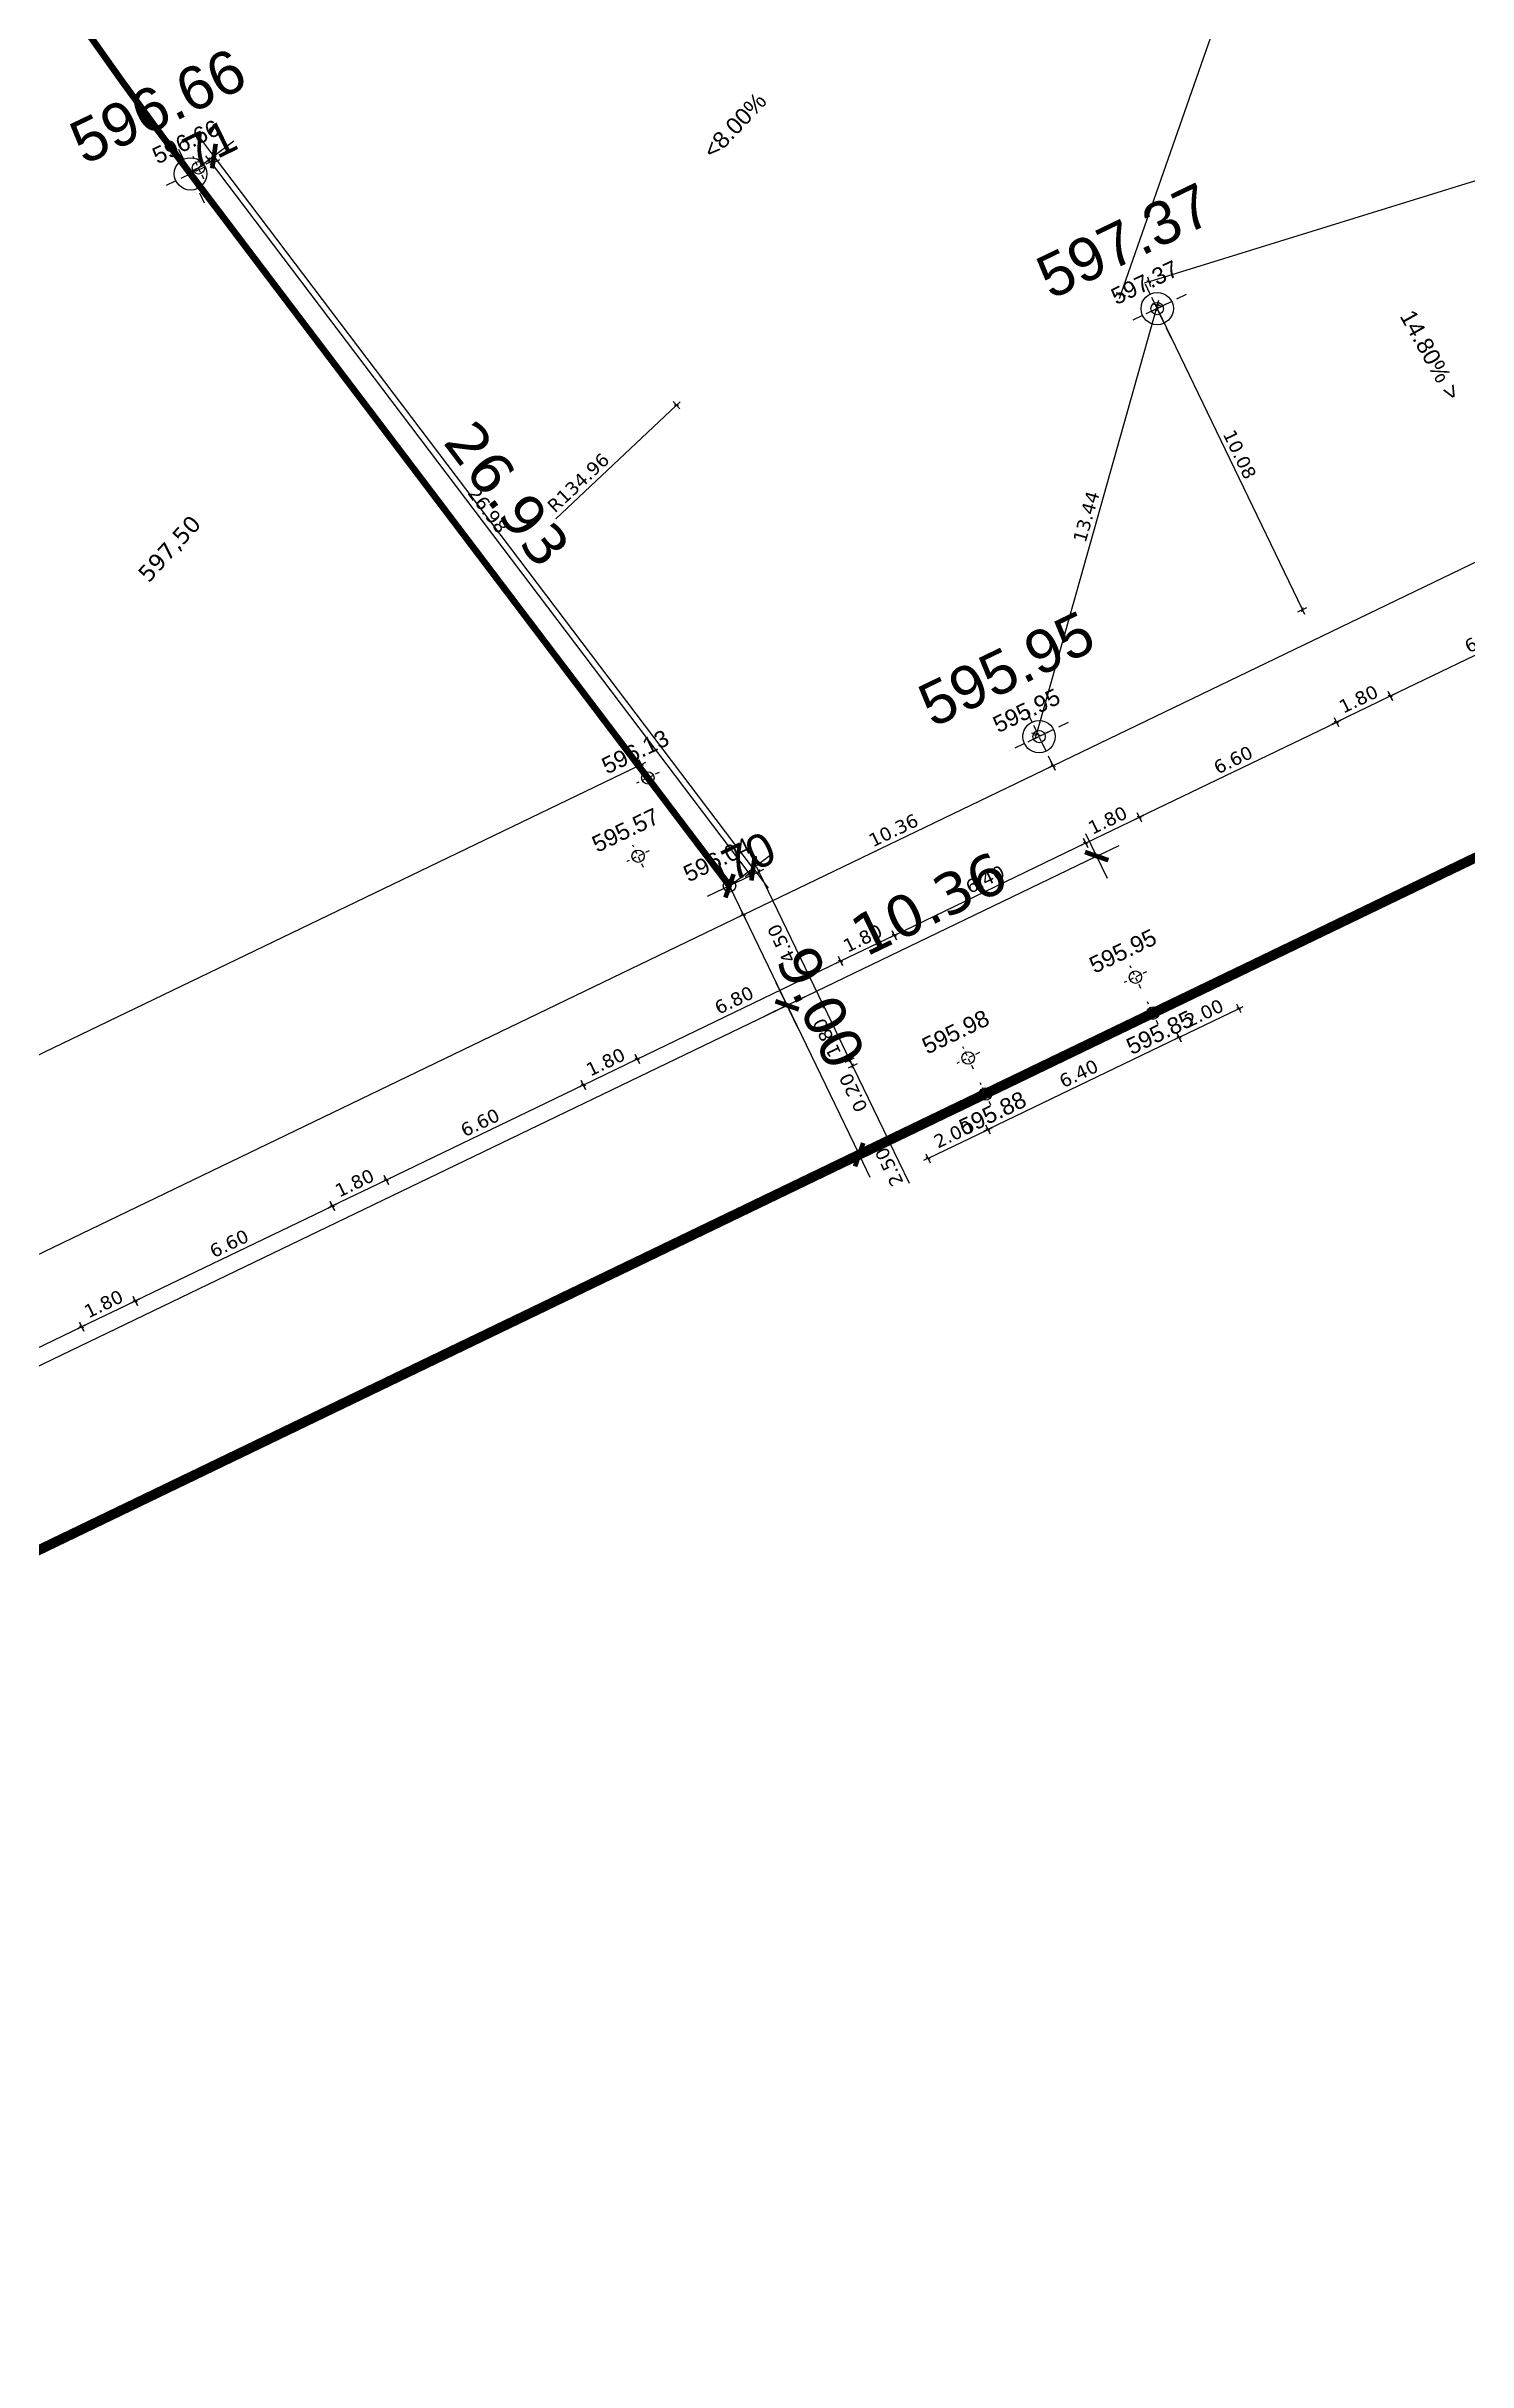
# Model space of a CAD drawing. Header units: metres. Extents: x 679716 to 681053, y 2749449 to 2750332.
# Drawn here: x 680476.9 to 680519.8, y 2749898.1 to 2749967.9 of the extents above; entities that cross this region are included whole.
import ezdxf
from ezdxf.enums import TextEntityAlignment as Align

# ---------------------------------------------------------------- set-up
doc = ezdxf.new("R2010")
doc.units = ezdxf.units.M
doc.header["$PDSIZE"] = -1
doc.linetypes.add('DASHEDX2', pattern=[1.5, 1, -0.5])
for name, color, linetype in [('01-TX-Altimetry 250 Topography', 51, 'Continuous'), ('01-TX-Guideline Altimetry 1000', 32, 'Continuous'), ('01-TX-Length Dimensions 250', 80, 'Continuous'), ('01-TX-Level Main Dimensions 250', 152, 'Continuous'), ('01-TX-Level Secondary Dimensions 250', 10, 'Continuous'), ('01-TX-Secondary Altimetry 1000', 152, 'Continuous'), ('01-TX-Secondary Dimensions 1000', 152, 'Continuous'), ('01-TX-Slopes__', 140, 'Continuous')]:
    doc.layers.add(name, color=color, linetype=linetype)
doc.layers.add('02-L-Guideline Axis', color=34, linetype='DASHEDX2', lineweight=50, true_color=0xa55200)
doc.layers.add('02-L-Secondary Axis', color=154, linetype='DASHEDX2', lineweight=50, true_color=0x0052a5)
doc.layers.add('02-L-Secondary Axis POINTS', color=152, linetype='DASHEDX2', lineweight=50)
doc.styles.add('E100', font='verdana.ttf', dxfattribs={"height": 0.4})
doc.styles.add('E200', font='verdana.ttf', dxfattribs={"height": 1})
doc.styles.add('E500', font='verdana.ttf', dxfattribs={"height": 1.25})
doc.styles.get("Standard").update_dxf_attribs({"font": 'arial.ttf'})
doc.dimstyles.new('E1000', dxfattribs={"dimscale": 0.03, "dimtxt": 1.25, "dimasz": 1, "dimexe": 0.1, "dimexo": 1, "dimgap": 8, "dimtad": 1, "dimzin": 0, "dimdsep": 46, "dimtxsty": 'E500', "dimblk1": 'LINCOT500', "dimblk2": 'LINCOT500', "dimsah": 1, "dimcen": 0.1, "dimdle": 0.1, "dimse1": 1, "dimse2": 1, "dimclrt": 256, "dimazin": 0, "dimtfac": 0.015385, "dimtofl": 0, "dimtmove": 0, "dimatfit": 3, "dimldrblk": 'LINCOT500', "dimfxl": 1, "dimtolj": 1, "dimtzin": 0, "dimarcsym": 0})
doc.dimstyles.new('E250', dxfattribs={"dimscale": 0.03, "dimtxt": 0.4, "dimasz": 0.5, "dimexe": 0.1, "dimexo": 1, "dimgap": 4, "dimtad": 1, "dimzin": 0, "dimdsep": 46, "dimtxsty": 'E100', "dimblk1": 'LINCOT200', "dimblk2": 'LINCOT200', "dimsah": 1, "dimcen": 0.1, "dimdle": 0.1, "dimse1": 1, "dimse2": 1, "dimclrt": 256, "dimadec": 0, "dimazin": 0, "dimtfac": 0.015385, "dimtofl": 0, "dimtmove": 0, "dimatfit": 3, "dimldrblk": 'LINCOT200', "dimfxl": 1, "dimtolj": 1, "dimtzin": 0, "dimarcsym": 0})

# ---------------------------------------------------------------- blocks, each defined once
blk = doc.blocks.new('LINCOT200')
for p, q in [((0, -10), (0, 10)), ((0, 0), (10, 0))]:
    blk.add_line(p, q)
at = {"const_width": 1.88}
blk.add_lwpolyline([(3.5, -3.5), (-3.5, 3.5)], dxfattribs=at)
blk = doc.blocks.new('*D11')
at = {"layer": '01-TX-Length Dimensions 250', "color": 0, "lineweight": -2, "transparency": 16777216}
blk.add_line((680415.998, 2749902.242), (680497.928, 2749941.726), dxfattribs=at)
at = {"layer": '01-TX-Length Dimensions 250', "color": 0, "lineweight": -2, "transparency": 16777216, "xscale": 0.015, "yscale": 0.015, "zscale": 0.015}
for p, rotation in [((680497.942, 2749941.733), 25.73044521800444), ((680415.984, 2749902.236), 205.7304452180044)]:
    blk.add_blockref('LINCOT200', p, dxfattribs=dict(at, rotation=rotation))
at = {"layer": '01-TX-Length Dimensions 250', "transparency": 16777216, "insert": (680456.82, 2749922.281), "char_height": 0.4, "attachment_point": 5, "rotation": 25.73045, "style": 'E100'}
blk.add_mtext('\\A1;90.98', dxfattribs=at)
blk = doc.blocks.new('*D12')
at = {"layer": '01-TX-Length Dimensions 250', "color": 0, "lineweight": -2, "transparency": 16777216}
blk.add_line((680497.955, 2749941.739), (680507.263, 2749946.216), dxfattribs=at)
at = {"layer": '01-TX-Length Dimensions 250', "color": 0, "lineweight": -2, "transparency": 16777216, "xscale": 0.015, "yscale": 0.015, "zscale": 0.015}
for p, rotation in [((680507.277, 2749946.223), 25.68672766205346), ((680497.941, 2749941.732), 205.6867276620535)]:
    blk.add_blockref('LINCOT200', p, dxfattribs=dict(at, rotation=rotation))
at = {"layer": '01-TX-Length Dimensions 250', "transparency": 16777216, "insert": (680502.467, 2749944.273), "char_height": 0.4, "attachment_point": 5, "rotation": 25.68673, "style": 'E100'}
blk.add_mtext('\\A1;10.36', dxfattribs=at)
blk = doc.blocks.new('*D16')
at = {"layer": '01-TX-Length Dimensions 250', "color": 0, "lineweight": -2, "transparency": 16777216}
blk.add_line((680507.292, 2749946.229), (680575.732, 2749979.226), dxfattribs=at)
at = {"layer": '01-TX-Length Dimensions 250', "color": 0, "lineweight": -2, "transparency": 16777216, "xscale": 0.015, "yscale": 0.015, "zscale": 0.015}
for p, rotation in [((680575.745, 2749979.233), 25.74006439815804), ((680507.278, 2749946.223), 205.740064398158)]:
    blk.add_blockref('LINCOT200', p, dxfattribs=dict(at, rotation=rotation))
at = {"layer": '01-TX-Length Dimensions 250', "transparency": 16777216, "insert": (680541.369, 2749963.023), "char_height": 0.4, "attachment_point": 5, "rotation": 25.74006, "style": 'E100'}
blk.add_mtext('\\A1;76.01', dxfattribs=at)
blk = doc.blocks.new('*D36')
at = {"layer": '01-TX-Length Dimensions 250', "color": 0, "lineweight": -2, "transparency": 16777216}
blk.add_line((680510.425, 2749959.988), (680514.787, 2749950.938), dxfattribs=at)
at = {"layer": '01-TX-Length Dimensions 250', "color": 0, "lineweight": -2, "transparency": 16777216, "xscale": 0.015, "yscale": 0.015, "zscale": 0.015}
for p, rotation in [((680510.419, 2749960.002), 115.7336599586255), ((680514.794, 2749950.924), 295.7336599586255)]:
    blk.add_blockref('LINCOT200', p, dxfattribs=dict(at, rotation=rotation))
at = {"layer": '01-TX-Length Dimensions 250', "transparency": 16777216, "insert": (680512.903, 2749955.606), "char_height": 0.4, "attachment_point": 5, "rotation": 295.73366, "style": 'E100'}
blk.add_mtext('\\A1;10.08', dxfattribs=at)
blk = doc.blocks.new('*D37')
at = {"layer": '01-TX-Length Dimensions 250', "color": 0, "lineweight": -2, "transparency": 16777216}
blk.add_line((680510.181, 2749960.82), (680575.06, 2749980.911), dxfattribs=at)
at = {"layer": '01-TX-Length Dimensions 250', "color": 0, "lineweight": -2, "transparency": 16777216, "xscale": 0.015, "yscale": 0.015, "zscale": 0.015}
for p, rotation in [((680575.074, 2749980.916), 17.20581851573879), ((680510.166, 2749960.816), 197.2058185157388)]:
    blk.add_blockref('LINCOT200', p, dxfattribs=dict(at, rotation=rotation))
at = {"layer": '01-TX-Length Dimensions 250', "transparency": 16777216, "insert": (680542.325, 2749971.118), "char_height": 0.4, "attachment_point": 5, "rotation": 17.20582, "style": 'E100'}
blk.add_mtext('\\A1;67.95', dxfattribs=at)
blk = doc.blocks.new('Cotes Altimetriques')
at = {"linetype": 'DASHEDX2', "ltscale": 0.5}
for points in [[(0, -1.5), (0, 1.5)], [(1.5, 0), (-1.5, 0)]]:
    blk.add_lwpolyline(points, dxfattribs=at)
blk.add_circle((0, 0), 0.75)
at = {"ltscale": 0.3}
blk.add_attdef('COTES', text='', height=2, dxfattribs=at).set_placement((0, 3.5), align=Align.MIDDLE)
blk = doc.blocks.new('*D174')
at = {"layer": '01-TX-Length Dimensions 250', "color": 0, "lineweight": -2, "transparency": 16777216}
for p, q in [((680594.208, 2750049.585), (680594.214, 2750049.585)), ((680594.211, 2750049.582), (680594.211, 2750049.588)), ((680492.283, 2749953.664), (680495.914, 2749957.081))]:
    blk.add_line(p, q, dxfattribs=at)
at = {"layer": '01-TX-Length Dimensions 250', "color": 0, "lineweight": -2, "transparency": 16777216, "xscale": 0.015, "yscale": 0.015, "zscale": 0.015, "rotation": 43.26113911524751}
blk.add_blockref('LINCOT200', (680495.925, 2749957.091), dxfattribs=at)
at = {"layer": '01-TX-Length Dimensions 250', "transparency": 16777216, "insert": (680492.964, 2749954.755), "char_height": 0.4, "attachment_point": 5, "rotation": 43.26114, "style": 'E100'}
blk.add_mtext('\\A1;R134.96', dxfattribs=at)
blk = doc.blocks.new('*D205')
at = {"layer": '01-TX-Length Dimensions 250', "color": 0, "lineweight": -2, "transparency": 16777216}
blk.add_line((680494.852, 2749946.252), (680416.964, 2749908.711), dxfattribs=at)
at = {"layer": '01-TX-Length Dimensions 250', "color": 0, "lineweight": -2, "transparency": 16777216, "xscale": 0.015, "yscale": 0.015, "zscale": 0.015}
for p, rotation in [((680494.865, 2749946.259), 25.73353157024158), ((680416.951, 2749908.705), 205.7335315702416)]:
    blk.add_blockref('LINCOT200', p, dxfattribs=dict(at, rotation=rotation))
at = {"layer": '01-TX-Length Dimensions 250', "transparency": 16777216, "insert": (680455.765, 2749927.778), "char_height": 0.4, "attachment_point": 5, "rotation": 25.73353, "style": 'E100'}
blk.add_mtext('\\A1;86.49', dxfattribs=at)
blk = doc.blocks.new('*D342')
at = {"layer": '01-TX-Length Dimensions 250', "color": 0, "lineweight": -2, "transparency": 16777216}
blk.add_line((680452.842, 2750005.409), (680450.005, 2750006.794), dxfattribs=at)
at = {"layer": '01-TX-Length Dimensions 250', "color": 0, "lineweight": -2, "transparency": 16777216, "xscale": 0.015, "yscale": 0.015, "zscale": 0.015, "rotation": 153.9730183092248}
blk.add_blockref('LINCOT200', (680449.991, 2750006.801), dxfattribs=at)
at = {"layer": '01-TX-Length Dimensions 250', "transparency": 16777216, "insert": (680451.872, 2750006.248), "char_height": 0.4, "attachment_point": 5, "rotation": 333.97302, "style": 'E100'}
blk.add_mtext('\\A1;R671.30', dxfattribs=at)
blk = doc.blocks.new('*D460')
at = {"layer": '01-TX-Length Dimensions 250', "color": 0, "lineweight": -2, "transparency": 16777216}
blk.add_line((680481.839, 2749964.476), (680498.108, 2749942.986), dxfattribs=at)
at = {"layer": '01-TX-Length Dimensions 250', "color": 0, "lineweight": -2, "transparency": 16777216, "xscale": 0.015, "yscale": 0.015, "zscale": 0.015}
for p, rotation in [((680481.829, 2749964.487), 127.1281785594122), ((680498.117, 2749942.974), 307.1281785594122)]:
    blk.add_blockref('LINCOT200', p, dxfattribs=dict(at, rotation=rotation))
at = {"layer": '01-TX-Length Dimensions 250', "transparency": 16777216, "insert": (680490.236, 2749953.929), "char_height": 0.4, "attachment_point": 5, "rotation": 307.12818, "style": 'E100'}
blk.add_mtext('\\A1;26.98', dxfattribs=at)
blk = doc.blocks.new('*D462')
at = {"layer": '01-TX-Length Dimensions 250', "color": 0, "lineweight": -2, "transparency": 16777216}
for p, q in [((680432.264, 2749962.601), (680435.609, 2749961.252)), ((681053.213, 2749712.237), (681053.219, 2749712.237)), ((681053.216, 2749712.234), (681053.216, 2749712.24))]:
    blk.add_line(p, q, dxfattribs=at)
at = {"layer": '01-TX-Length Dimensions 250', "color": 0, "lineweight": -2, "transparency": 16777216, "xscale": 0.015, "yscale": 0.015, "zscale": 0.015, "rotation": 338.0410202678765}
blk.add_blockref('LINCOT200', (680435.623, 2749961.246), dxfattribs=at)
at = {"layer": '01-TX-Length Dimensions 250', "transparency": 16777216, "insert": (680433.538, 2749962.441), "char_height": 0.4, "attachment_point": 5, "rotation": 338.04102, "style": 'E100'}
blk.add_mtext('\\A1;R665.90', dxfattribs=at)
blk = doc.blocks.new('*D471')
at = {"layer": '01-TX-Length Dimensions 250', "color": 0, "lineweight": -2, "transparency": 16777216}
blk.add_line((680416.399, 2749914.175), (680413.33, 2749915.148), dxfattribs=at)
at = {"layer": '01-TX-Length Dimensions 250', "color": 0, "lineweight": -2, "transparency": 16777216, "xscale": 0.015, "yscale": 0.015, "zscale": 0.015, "rotation": 162.4059570772416}
blk.add_blockref('LINCOT200', (680413.315, 2749915.153), dxfattribs=at)
at = {"layer": '01-TX-Length Dimensions 250', "transparency": 16777216, "insert": (680415.315, 2749914.863), "char_height": 0.4, "attachment_point": 5, "rotation": 342.40596, "style": 'E100'}
blk.add_mtext('\\A1;R671.50', dxfattribs=at)
blk = doc.blocks.new('*D703')
at = {"layer": '01-TX-Length Dimensions 250', "color": 0, "lineweight": -2, "transparency": 16777216}
blk.add_line((680510.417, 2749960.095), (680506.777, 2749947.185), dxfattribs=at)
at = {"layer": '01-TX-Length Dimensions 250', "color": 0, "lineweight": -2, "transparency": 16777216, "xscale": 0.015, "yscale": 0.015, "zscale": 0.015}
for p, rotation in [((680510.421, 2749960.11), 74.25196708997692), ((680506.772, 2749947.17), 254.2519670899769)]:
    blk.add_blockref('LINCOT200', p, dxfattribs=dict(at, rotation=rotation))
at = {"layer": '01-TX-Length Dimensions 250', "transparency": 16777216, "insert": (680508.281, 2749953.729), "char_height": 0.4, "attachment_point": 5, "rotation": 74.25197, "style": 'E100'}
blk.add_mtext('\\A1;13.44', dxfattribs=at)
blk = doc.blocks.new('LINCOT500')
for p, q in [((0, -25), (0, 25)), ((0, 0), (25, 0))]:
    blk.add_line(p, q)
at = {"const_width": 4.69}
blk.add_lwpolyline([(8.8, -8.8), (-8.8, 8.8)], dxfattribs=at)
blk = doc.blocks.new('*D847')
at = {"layer": '01-TX-Secondary Dimensions 1000', "color": 0, "lineweight": -2, "transparency": 16777216}
blk.add_line((680417.328, 2749899.506), (680499.233, 2749938.984), dxfattribs=at)
at = {"layer": '01-TX-Secondary Dimensions 1000', "color": 0, "lineweight": -2, "transparency": 16777216, "xscale": 0.03, "yscale": 0.03, "zscale": 0.03}
for p, rotation in [((680499.26, 2749938.997), 25.73365995811271), ((680417.301, 2749899.493), 205.7336599581127)]:
    blk.add_blockref('LINCOT500', p, dxfattribs=dict(at, rotation=rotation))
at = {"layer": '01-TX-Secondary Dimensions 1000', "transparency": 16777216, "insert": (680457.893, 2749920.05), "char_height": 1.25, "attachment_point": 5, "rotation": 25.73366, "style": 'E500'}
blk.add_mtext('\\A1;90.98', dxfattribs=at)
blk = doc.blocks.new('*D848')
at = {"layer": '01-TX-Secondary Dimensions 1000', "color": 0, "lineweight": -2, "transparency": 16777216}
blk.add_line((680499.287, 2749939.01), (680508.566, 2749943.482), dxfattribs=at)
at = {"layer": '01-TX-Secondary Dimensions 1000', "color": 0, "lineweight": -2, "transparency": 16777216, "xscale": 0.03, "yscale": 0.03, "zscale": 0.03}
for p, rotation in [((680508.593, 2749943.495), 25.73365995811271), ((680499.26, 2749938.997), 205.7336599581127)]:
    blk.add_blockref('LINCOT500', p, dxfattribs=dict(at, rotation=rotation))
at = {"layer": '01-TX-Secondary Dimensions 1000', "transparency": 16777216, "insert": (680503.54, 2749942.049), "char_height": 1.25, "attachment_point": 5, "rotation": 25.73366, "style": 'E500'}
blk.add_mtext('\\A1;10.36', dxfattribs=at)
blk = doc.blocks.new('*D982')
at = {"layer": '01-TX-Length Dimensions 250', "color": 0, "lineweight": -2, "transparency": 16777216}
blk.add_line((680503.524, 2749934.392), (680505.298, 2749935.247), dxfattribs=at)
at = {"layer": '01-TX-Length Dimensions 250', "color": 0, "lineweight": -2, "transparency": 16777216, "xscale": 0.015, "yscale": 0.015, "zscale": 0.015}
for p, rotation in [((680505.312, 2749935.253), 25.73365995811271), ((680503.51, 2749934.385), 205.7336599581127)]:
    blk.add_blockref('LINCOT200', p, dxfattribs=dict(at, rotation=rotation))
at = {"layer": '01-TX-Length Dimensions 250', "transparency": 16777216, "insert": (680504.269, 2749935.115), "char_height": 0.4, "attachment_point": 5, "rotation": 25.73366, "style": 'E100'}
blk.add_mtext('\\A1;2.00', dxfattribs=at)
blk = doc.blocks.new('*D983')
at = {"layer": '01-TX-Length Dimensions 250', "color": 0, "lineweight": -2, "transparency": 16777216}
blk.add_line((680505.325, 2749935.26), (680511.064, 2749938.026), dxfattribs=at)
at = {"layer": '01-TX-Length Dimensions 250', "color": 0, "lineweight": -2, "transparency": 16777216, "xscale": 0.015, "yscale": 0.015, "zscale": 0.015}
for p, rotation in [((680511.078, 2749938.032), 25.73365995811271), ((680505.312, 2749935.253), 205.7336599581127)]:
    blk.add_blockref('LINCOT200', p, dxfattribs=dict(at, rotation=rotation))
at = {"layer": '01-TX-Length Dimensions 250', "transparency": 16777216, "insert": (680508.052, 2749936.939), "char_height": 0.4, "attachment_point": 5, "rotation": 25.73366, "style": 'E100'}
blk.add_mtext('\\A1;6.40', dxfattribs=at)
blk = doc.blocks.new('*D984')
at = {"layer": '01-TX-Length Dimensions 250', "color": 0, "lineweight": -2, "transparency": 16777216}
blk.add_line((680511.091, 2749938.039), (680512.866, 2749938.894), dxfattribs=at)
at = {"layer": '01-TX-Length Dimensions 250', "color": 0, "lineweight": -2, "transparency": 16777216, "xscale": 0.015, "yscale": 0.015, "zscale": 0.015}
for p, rotation in [((680512.879, 2749938.901), 25.73365995811271), ((680511.078, 2749938.032), 205.7336599581127)]:
    blk.add_blockref('LINCOT200', p, dxfattribs=dict(at, rotation=rotation))
at = {"layer": '01-TX-Length Dimensions 250', "transparency": 16777216, "insert": (680511.83, 2749938.76), "char_height": 0.4, "attachment_point": 5, "rotation": 25.73366, "style": 'E100'}
blk.add_mtext('\\A1;2.00', dxfattribs=at)
blk = doc.blocks.new('*D1065')
at = {"layer": '01-TX-Secondary Dimensions 1000', "color": 0, "lineweight": -2, "transparency": 16777216}
blk.add_line((680498.216, 2749943.154), (680481.998, 2749964.577), dxfattribs=at)
at = {"layer": '01-TX-Secondary Dimensions 1000', "color": 0, "lineweight": -2, "transparency": 16777216, "xscale": 0.03, "yscale": 0.03, "zscale": 0.03}
for p, rotation in [((680481.979, 2749964.601), 127.128178559511), ((680498.235, 2749943.13), 307.128178559511)]:
    blk.add_blockref('LINCOT500', p, dxfattribs=dict(at, rotation=rotation))
at = {"layer": '01-TX-Secondary Dimensions 1000', "transparency": 16777216, "insert": (680490.817, 2749954.403), "char_height": 1.25, "attachment_point": 5, "rotation": 307.12818, "style": 'E500'}
blk.add_mtext('\\A1;26.93', dxfattribs=at)
blk = doc.blocks.new('*D1069')
at = {"layer": '01-TX-Secondary Dimensions 1000', "color": 0, "lineweight": -2, "transparency": 16777216}
blk.add_line((680497.536, 2749942.573), (680501.418, 2749934.52), dxfattribs=at)
at = {"layer": '01-TX-Secondary Dimensions 1000', "color": 0, "lineweight": -2, "transparency": 16777216, "xscale": 0.03, "yscale": 0.03, "zscale": 0.03}
for p, rotation in [((680497.523, 2749942.6), 115.7336599579928), ((680501.431, 2749934.493), 295.7336599579928)]:
    blk.add_blockref('LINCOT500', p, dxfattribs=dict(at, rotation=rotation))
at = {"layer": '01-TX-Secondary Dimensions 1000', "transparency": 16777216, "insert": (680500.28, 2749938.933), "char_height": 1.25, "attachment_point": 5, "rotation": 295.73366, "style": 'E500'}
blk.add_mtext('\\A1;9.00', dxfattribs=at)
blk = doc.blocks.new('*D1391')
at = {"layer": '01-TX-Length Dimensions 250', "color": 0, "lineweight": -2, "transparency": 16777216}
blk.add_line((680477.972, 2749929.297), (680472.054, 2749926.444), dxfattribs=at)
at = {"layer": '01-TX-Length Dimensions 250', "color": 0, "lineweight": -2, "transparency": 16777216, "xscale": 0.015, "yscale": 0.015, "zscale": 0.015}
for p, rotation in [((680477.986, 2749929.303), 25.73296030619198), ((680472.04, 2749926.437), 205.732960306192)]:
    blk.add_blockref('LINCOT200', p, dxfattribs=dict(at, rotation=rotation))
at = {"layer": '01-TX-Length Dimensions 250', "transparency": 16777216, "insert": (680474.87, 2749928.166), "char_height": 0.4, "attachment_point": 5, "rotation": 25.73296, "style": 'E100'}
blk.add_mtext('\\A1;6.60', dxfattribs=at)
blk = doc.blocks.new('*D1392')
at = {"layer": '01-TX-Length Dimensions 250', "color": 0, "lineweight": -2, "transparency": 16777216}
blk.add_line((680478, 2749929.31), (680479.595, 2749930.079), dxfattribs=at)
at = {"layer": '01-TX-Length Dimensions 250', "color": 0, "lineweight": -2, "transparency": 16777216, "xscale": 0.015, "yscale": 0.015, "zscale": 0.015}
for p, rotation in [((680479.608, 2749930.085), 25.73296030619198), ((680477.986, 2749929.304), 205.732960306192)]:
    blk.add_blockref('LINCOT200', p, dxfattribs=dict(at, rotation=rotation))
at = {"layer": '01-TX-Length Dimensions 250', "transparency": 16777216, "insert": (680478.654, 2749929.991), "char_height": 0.4, "attachment_point": 5, "rotation": 25.73296, "style": 'E100'}
blk.add_mtext('\\A1;1.80', dxfattribs=at)
blk = doc.blocks.new('*D1393')
at = {"layer": '01-TX-Length Dimensions 250', "color": 0, "lineweight": -2, "transparency": 16777216}
blk.add_line((680479.622, 2749930.092), (680485.539, 2749932.944), dxfattribs=at)
at = {"layer": '01-TX-Length Dimensions 250', "color": 0, "lineweight": -2, "transparency": 16777216, "xscale": 0.015, "yscale": 0.015, "zscale": 0.015}
for p, rotation in [((680485.552, 2749932.95), 25.73296030619198), ((680479.608, 2749930.085), 205.732960306192)]:
    blk.add_blockref('LINCOT200', p, dxfattribs=dict(at, rotation=rotation))
at = {"layer": '01-TX-Length Dimensions 250', "transparency": 16777216, "insert": (680482.438, 2749931.813), "char_height": 0.4, "attachment_point": 5, "rotation": 25.73296, "style": 'E100'}
blk.add_mtext('\\A1;6.60', dxfattribs=at)
blk = doc.blocks.new('*D1394')
at = {"layer": '01-TX-Length Dimensions 250', "color": 0, "lineweight": -2, "transparency": 16777216}
blk.add_line((680485.566, 2749932.957), (680487.16, 2749933.725), dxfattribs=at)
at = {"layer": '01-TX-Length Dimensions 250', "color": 0, "lineweight": -2, "transparency": 16777216, "xscale": 0.015, "yscale": 0.015, "zscale": 0.015}
for p, rotation in [((680487.174, 2749933.732), 25.73296030619198), ((680485.552, 2749932.95), 205.732960306192)]:
    blk.add_blockref('LINCOT200', p, dxfattribs=dict(at, rotation=rotation))
at = {"layer": '01-TX-Length Dimensions 250', "transparency": 16777216, "insert": (680486.22, 2749933.637), "char_height": 0.4, "attachment_point": 5, "rotation": 25.73296, "style": 'E100'}
blk.add_mtext('\\A1;1.80', dxfattribs=at)
blk = doc.blocks.new('*D1395')
at = {"layer": '01-TX-Length Dimensions 250', "color": 0, "lineweight": -2, "transparency": 16777216}
blk.add_line((680493.106, 2749936.591), (680487.187, 2749933.738), dxfattribs=at)
at = {"layer": '01-TX-Length Dimensions 250', "color": 0, "lineweight": -2, "transparency": 16777216, "xscale": 0.015, "yscale": 0.015, "zscale": 0.015}
for p, rotation in [((680493.119, 2749936.597), 25.73296030619198), ((680487.174, 2749933.732), 205.732960306192)]:
    blk.add_blockref('LINCOT200', p, dxfattribs=dict(at, rotation=rotation))
at = {"layer": '01-TX-Length Dimensions 250', "transparency": 16777216, "insert": (680490.004, 2749935.46), "char_height": 0.4, "attachment_point": 5, "rotation": 25.73296, "style": 'E100'}
blk.add_mtext('\\A1;6.60', dxfattribs=at)
blk = doc.blocks.new('*D1396')
at = {"layer": '01-TX-Length Dimensions 250', "color": 0, "lineweight": -2, "transparency": 16777216}
blk.add_line((680493.134, 2749936.604), (680494.729, 2749937.373), dxfattribs=at)
at = {"layer": '01-TX-Length Dimensions 250', "color": 0, "lineweight": -2, "transparency": 16777216, "xscale": 0.015, "yscale": 0.015, "zscale": 0.015}
for p, rotation in [((680494.742, 2749937.38), 25.73296030619198), ((680493.12, 2749936.598), 205.732960306192)]:
    blk.add_blockref('LINCOT200', p, dxfattribs=dict(at, rotation=rotation))
at = {"layer": '01-TX-Length Dimensions 250', "transparency": 16777216, "insert": (680493.788, 2749937.285), "char_height": 0.4, "attachment_point": 5, "rotation": 25.73296, "style": 'E100'}
blk.add_mtext('\\A1;1.80', dxfattribs=at)
blk = doc.blocks.new('*D1397')
at = {"layer": '01-TX-Length Dimensions 250', "color": 0, "lineweight": -2, "transparency": 16777216}
blk.add_line((680494.756, 2749937.386), (680500.855, 2749940.326), dxfattribs=at)
at = {"layer": '01-TX-Length Dimensions 250', "color": 0, "lineweight": -2, "transparency": 16777216, "xscale": 0.015, "yscale": 0.015, "zscale": 0.015}
for p, rotation in [((680500.869, 2749940.332), 25.73296030619198), ((680494.742, 2749937.38), 205.732960306192)]:
    blk.add_blockref('LINCOT200', p, dxfattribs=dict(at, rotation=rotation))
at = {"layer": '01-TX-Length Dimensions 250', "transparency": 16777216, "insert": (680497.662, 2749939.152), "char_height": 0.4, "attachment_point": 5, "rotation": 25.73296, "style": 'E100'}
blk.add_mtext('\\A1;6.80', dxfattribs=at)
blk = doc.blocks.new('*D1414')
at = {"layer": '01-TX-Length Dimensions 250', "color": 0, "lineweight": -2, "transparency": 16777216}
blk.add_line((680500.884, 2749940.335), (680502.479, 2749941.103), dxfattribs=at)
at = {"layer": '01-TX-Length Dimensions 250', "color": 0, "lineweight": -2, "transparency": 16777216, "xscale": 0.015, "yscale": 0.015, "zscale": 0.015}
for p, rotation in [((680502.492, 2749941.11), 25.73296030619198), ((680500.871, 2749940.328), 205.732960306192)]:
    blk.add_blockref('LINCOT200', p, dxfattribs=dict(at, rotation=rotation))
at = {"layer": '01-TX-Length Dimensions 250', "transparency": 16777216, "insert": (680501.539, 2749941.015), "char_height": 0.4, "attachment_point": 5, "rotation": 25.73296, "style": 'E100'}
blk.add_mtext('\\A1;1.80', dxfattribs=at)
blk = doc.blocks.new('*D1415')
at = {"layer": '01-TX-Length Dimensions 250', "color": 0, "lineweight": -2, "transparency": 16777216}
blk.add_line((680502.506, 2749941.116), (680508.244, 2749943.882), dxfattribs=at)
at = {"layer": '01-TX-Length Dimensions 250', "color": 0, "lineweight": -2, "transparency": 16777216, "xscale": 0.015, "yscale": 0.015, "zscale": 0.015}
for p, rotation in [((680508.257, 2749943.888), 25.73296030619198), ((680502.492, 2749941.109), 205.732960306192)]:
    blk.add_blockref('LINCOT200', p, dxfattribs=dict(at, rotation=rotation))
at = {"layer": '01-TX-Length Dimensions 250', "transparency": 16777216, "insert": (680505.232, 2749942.794), "char_height": 0.4, "attachment_point": 5, "rotation": 25.73296, "style": 'E100'}
blk.add_mtext('\\A1;6.40', dxfattribs=at)
blk = doc.blocks.new('*D1416')
at = {"layer": '01-TX-Length Dimensions 250', "color": 0, "lineweight": -2, "transparency": 16777216}
blk.add_line((680508.271, 2749943.895), (680509.865, 2749944.663), dxfattribs=at)
at = {"layer": '01-TX-Length Dimensions 250', "color": 0, "lineweight": -2, "transparency": 16777216, "xscale": 0.015, "yscale": 0.015, "zscale": 0.015}
for p, rotation in [((680509.879, 2749944.67), 25.73296030619198), ((680508.257, 2749943.888), 205.732960306192)]:
    blk.add_blockref('LINCOT200', p, dxfattribs=dict(at, rotation=rotation))
at = {"layer": '01-TX-Length Dimensions 250', "transparency": 16777216, "insert": (680508.925, 2749944.575), "char_height": 0.4, "attachment_point": 5, "rotation": 25.73296, "style": 'E100'}
blk.add_mtext('\\A1;1.80', dxfattribs=at)
blk = doc.blocks.new('*D1417')
at = {"layer": '01-TX-Length Dimensions 250', "color": 0, "lineweight": -2, "transparency": 16777216}
blk.add_line((680515.835, 2749947.546), (680517.429, 2749948.314), dxfattribs=at)
at = {"layer": '01-TX-Length Dimensions 250', "color": 0, "lineweight": -2, "transparency": 16777216, "xscale": 0.015, "yscale": 0.015, "zscale": 0.015}
for p, rotation in [((680517.443, 2749948.321), 25.73296030619198), ((680515.821, 2749947.539), 205.732960306192)]:
    blk.add_blockref('LINCOT200', p, dxfattribs=dict(at, rotation=rotation))
at = {"layer": '01-TX-Length Dimensions 250', "transparency": 16777216, "insert": (680516.489, 2749948.227), "char_height": 0.4, "attachment_point": 5, "rotation": 25.73296, "style": 'E100'}
blk.add_mtext('\\A1;1.80', dxfattribs=at)
blk = doc.blocks.new('*D1418')
at = {"layer": '01-TX-Length Dimensions 250', "color": 0, "lineweight": -2, "transparency": 16777216}
blk.add_line((680517.456, 2749948.327), (680523.374, 2749951.179), dxfattribs=at)
at = {"layer": '01-TX-Length Dimensions 250', "color": 0, "lineweight": -2, "transparency": 16777216, "xscale": 0.015, "yscale": 0.015, "zscale": 0.015}
for p, rotation in [((680523.387, 2749951.186), 25.73296030619198), ((680517.443, 2749948.321), 205.732960306192)]:
    blk.add_blockref('LINCOT200', p, dxfattribs=dict(at, rotation=rotation))
at = {"layer": '01-TX-Length Dimensions 250', "transparency": 16777216, "insert": (680520.272, 2749950.049), "char_height": 0.4, "attachment_point": 5, "rotation": 25.73296, "style": 'E100'}
blk.add_mtext('\\A1;6.60', dxfattribs=at)
blk = doc.blocks.new('*D1437')
at = {"layer": '01-TX-Length Dimensions 250', "color": 0, "lineweight": -2, "transparency": 16777216}
blk.add_line((680509.892, 2749944.676), (680515.81, 2749947.528), dxfattribs=at)
at = {"layer": '01-TX-Length Dimensions 250', "color": 0, "lineweight": -2, "transparency": 16777216, "xscale": 0.015, "yscale": 0.015, "zscale": 0.015}
for p, rotation in [((680515.824, 2749947.534), 25.73296030619198), ((680509.879, 2749944.669), 205.732960306192)]:
    blk.add_blockref('LINCOT200', p, dxfattribs=dict(at, rotation=rotation))
at = {"layer": '01-TX-Length Dimensions 250', "transparency": 16777216, "insert": (680512.709, 2749946.397), "char_height": 0.4, "attachment_point": 5, "rotation": 25.73296, "style": 'E100'}
blk.add_mtext('\\A1;6.60', dxfattribs=at)
blk = doc.blocks.new('*D1447')
at = {"layer": '01-TX-Length Dimensions 250', "color": 0, "lineweight": -2, "transparency": 16777216}
for p, q in [((680501.24, 2749937.157), (680502.313, 2749934.931)), ((680502.32, 2749934.917), (680502.939, 2749933.634))]:
    blk.add_line(p, q, dxfattribs=at)
at = {"layer": '01-TX-Length Dimensions 250', "color": 0, "lineweight": -2, "transparency": 16777216, "xscale": 0.015, "yscale": 0.015, "zscale": 0.015}
for p, rotation in [((680501.234, 2749937.171), 115.732960306192), ((680502.32, 2749934.917), 295.732960306192)]:
    blk.add_blockref('LINCOT200', p, dxfattribs=dict(at, rotation=rotation))
at = {"layer": '01-TX-Length Dimensions 250', "transparency": 16777216, "insert": (680502.337, 2749934.126), "char_height": 0.4, "attachment_point": 5, "rotation": 115.73296, "style": 'E100'}
blk.add_mtext('\\A1;2.50', dxfattribs=at)
blk = doc.blocks.new('*D1448')
at = {"layer": '01-TX-Length Dimensions 250', "color": 0, "lineweight": -2, "transparency": 16777216}
for p, q in [((680501.14, 2749937.364), (680501.134, 2749937.378)), ((680501.241, 2749937.157), (680501.862, 2749935.867))]:
    blk.add_line(p, q, dxfattribs=at)
at = {"layer": '01-TX-Length Dimensions 250', "color": 0, "lineweight": -2, "transparency": 16777216, "xscale": 0.015, "yscale": 0.015, "zscale": 0.015}
for p, rotation in [((680501.147, 2749937.351), 295.732960306192), ((680501.234, 2749937.17), 115.732960306192)]:
    blk.add_blockref('LINCOT200', p, dxfattribs=dict(at, rotation=rotation))
at = {"layer": '01-TX-Length Dimensions 250', "transparency": 16777216, "insert": (680501.259, 2749936.363), "char_height": 0.4, "attachment_point": 5, "rotation": 115.73296, "style": 'E100'}
blk.add_mtext('\\A1;0.20', dxfattribs=at)
blk = doc.blocks.new('*D1449')
at = {"layer": '01-TX-Length Dimensions 250', "color": 0, "lineweight": -2, "transparency": 16777216}
blk.add_line((680501.141, 2749937.363), (680500.372, 2749938.958), dxfattribs=at)
at = {"layer": '01-TX-Length Dimensions 250', "color": 0, "lineweight": -2, "transparency": 16777216, "xscale": 0.015, "yscale": 0.015, "zscale": 0.015}
for p, rotation in [((680500.366, 2749938.972), 115.732960306192), ((680501.147, 2749937.35), 295.732960306192)]:
    blk.add_blockref('LINCOT200', p, dxfattribs=dict(at, rotation=rotation))
at = {"layer": '01-TX-Length Dimensions 250', "transparency": 16777216, "insert": (680500.46, 2749938.018), "char_height": 0.4, "attachment_point": 5, "rotation": 115.73296, "style": 'E100'}
blk.add_mtext('\\A1;1.80', dxfattribs=at)
blk = doc.blocks.new('*D1450')
at = {"layer": '01-TX-Length Dimensions 250', "color": 0, "lineweight": -2, "transparency": 16777216}
blk.add_line((680500.357, 2749938.989), (680498.417, 2749943.015), dxfattribs=at)
at = {"layer": '01-TX-Length Dimensions 250', "color": 0, "lineweight": -2, "transparency": 16777216, "xscale": 0.015, "yscale": 0.015, "zscale": 0.015}
for p, rotation in [((680498.411, 2749943.028), 115.732960306192), ((680500.364, 2749938.976), 295.732960306192)]:
    blk.add_blockref('LINCOT200', p, dxfattribs=dict(at, rotation=rotation))
at = {"layer": '01-TX-Length Dimensions 250', "transparency": 16777216, "insert": (680499.092, 2749940.859), "char_height": 0.4, "attachment_point": 5, "rotation": 115.73296, "style": 'E100'}
blk.add_mtext('\\A1;4.50', dxfattribs=at)
blk = doc.blocks.new('Sec Axes Points')
at = {"layer": '02-L-Secondary Axis POINTS'}
for p in [(681481.271, 2749964.065), (681497.522, 2749942.6)]:
    blk.add_point(p, dxfattribs=at)
for s, p in [('71', (681481.371, 2749964.165)), ('70', (681497.622, 2749942.7))]:
    blk.add_text(s, height=1, rotation=26, dxfattribs=at).set_placement(p)
blk = doc.blocks.new('*U1762')
at = {"linetype": 'DASHEDX2', "ltscale": 0.5}
for points in [[(1.5, 0), (-1.5, 0)], [(0, -1.5), (0, 1.5)]]:
    blk.add_lwpolyline(points, dxfattribs=at)
blk.add_circle((0, 0), 0.75)
at = {"ltscale": 0.3}
blk.add_attdef('COTES', text='', height=2, dxfattribs=at).set_placement((-0.24, -2.46), align=Align.MIDDLE)
blk = doc.blocks.new('*D1765')
at = {"layer": '01-TX-Length Dimensions 250', "color": 0, "lineweight": -2, "transparency": 16777216}
blk.add_line((680517.065, 2749982.636), (680509.323, 2749960.453), dxfattribs=at)
at = {"layer": '01-TX-Length Dimensions 250', "color": 0, "lineweight": -2, "transparency": 16777216, "xscale": 0.015, "yscale": 0.015, "zscale": 0.015}
for p, rotation in [((680517.07, 2749982.65), 70.76128186986188), ((680509.318, 2749960.439), 250.7612818698619)]:
    blk.add_blockref('LINCOT200', p, dxfattribs=dict(at, rotation=rotation))
at = {"layer": '01-TX-Length Dimensions 250', "transparency": 16777216, "insert": (680512.884, 2749971.652), "char_height": 0.4, "attachment_point": 5, "rotation": 70.76128, "style": 'E100'}
blk.add_mtext('\\A1;23.52', dxfattribs=at)

msp = doc.modelspace()

# ---------------------------------------------------------------- linework, layer by layer
at = {"layer": '02-L-Guideline Axis', "const_width": 0.3}
msp.add_lwpolyline([(680084.689, 2749733.627), (680623.385, 2749993.274)], dxfattribs=at)
at = {"layer": '02-L-Secondary Axis', "const_width": 0.2, "flags": 128}
msp.add_lwpolyline([(680497.522, 2749942.6), (680481.271, 2749964.065, -0.009457), (680478.118, 2749968.397, -0.029852), (680469.276, 2749982.8, -0.090768), (680461.293, 2750007.688, -0.143153), (680464.134, 2750028.289, -0.143153)], format="xyb", dxfattribs=at)

# ---------------------------------------------------------------- block references
at = {"layer": '01-TX-Guideline Altimetry 1000', "ltscale": 0.3, "xscale": 0.65, "yscale": 0.65, "zscale": 0.65, "rotation": 25.73366104797413}
for p, values in [((680510.417, 2749960.004), {'COTES': '597.37'}), ((680506.856, 2749947.099), {'COTES': '595.95'})]:
    msp.add_blockref('Cotes Altimetriques', p, dxfattribs=at).add_auto_attribs(values)
at = {"layer": '01-TX-Level Main Dimensions 250', "ltscale": 0.3, "xscale": 0.25, "yscale": 0.25, "zscale": 0.25, "rotation": 25.73366104797413}
for name, p, values in [('Cotes Altimetriques', (680510.417, 2749960.004), {'COTES': '597.37'}), ('Cotes Altimetriques', (680506.856, 2749947.099), {'COTES': '595.95'}), ('*U1762', (680510.285, 2749938.761), {'COTES': '595.85'}), ('*U1762', (680505.241, 2749936.325), {'COTES': '595.88'})]:
    msp.add_blockref(name, p, dxfattribs=at).add_auto_attribs(values)
at = {"layer": '01-TX-Level Secondary Dimensions 250', "ltscale": 0.3, "xscale": 0.25, "yscale": 0.25, "zscale": 0.25, "rotation": 25.73366104797413}
for p, values in [((680481.512, 2749964.247), {'COTES': '596.66'}), ((680495.061, 2749945.854), {'COTES': '596.13'}), ((680494.767, 2749943.492), {'COTES': '595.57'}), ((680497.523, 2749942.6), {'COTES': '596.04'}), ((680509.761, 2749939.846), {'COTES': '595.95'}), ((680504.718, 2749937.41), {'COTES': '595.98'})]:
    msp.add_blockref('Cotes Altimetriques', p, dxfattribs=at).add_auto_attribs(values)
at = {"layer": '01-TX-Secondary Altimetry 1000', "ltscale": 0.3, "xscale": 0.65, "yscale": 0.65, "zscale": 0.65, "rotation": 25.73366104797413}
msp.add_blockref('Cotes Altimetriques', (680481.272, 2749964.065), dxfattribs=at).add_auto_attribs({'COTES': '596.66'})
at = {"layer": '02-L-Secondary Axis POINTS'}
msp.add_blockref('Sec Axes Points', (-1000, 0), dxfattribs=at)

# ---------------------------------------------------------------- texts
at = {"layer": '01-TX-Altimetry 250 Topography', "ltscale": 0.3, "insert": (680479.64, 2749952.051), "char_height": 0.5, "attachment_point": 1, "rotation": 47.6209, "style": 'E200'}
msp.add_mtext_dynamic_manual_height_columns('597,50', width=6.56735, gutter_width=2, heights=[0], dxfattribs=at)
at = {"layer": '01-TX-Slopes__', "char_height": 0.5, "attachment_point": 1}
for s, insert, rotation in [('\\pxqc,t4;<8.00%', (680491.098, 2749958.911), 46.6819), ('\\pxt4;14.80% >', (680518.154, 2749960.025), 299.17608)]:
    msp.add_mtext_dynamic_manual_height_columns(s, width=18.65029, gutter_width=4534.14, heights=[3.005], dxfattribs=dict(at, insert=insert, rotation=rotation))

# ---------------------------------------------------------------- dimensions: what is measured, and where the dimension line sits
at = {"layer": '01-TX-Length Dimensions 250'}
for center, mpoint, picture, middle in [((680594.211, 2750049.585), (680495.925, 2749957.091), '*D174', (680493.189, 2749954.516)), ((681053.216, 2749712.237), (680449.991, 2750006.801), '*D342', (680451.728, 2750005.953)), ((681053.216, 2749712.237), (680435.623, 2749961.246), '*D462', (680433.415, 2749962.137)), ((681053.402, 2749712.179), (680413.315, 2749915.153), '*D471', (680415.216, 2749914.55))]:
    dim = msp.add_radius_dim(center=center, mpoint=mpoint, dimstyle='E250', dxfattribs=at)
    dim.commit()
    dim.dimension.update_dxf_attribs({"geometry": picture, "text_midpoint": middle, "dimtype": 164})
for p1, p2, distance, picture, middle in [((680518.253, 2749982.237), (680510.502, 2749960.026), -1.253, '*D1765', (680512.884, 2749971.652)), ((680506.859, 2749947.091), (680575.327, 2749980.101), -0.964, '*D16', (680541.369, 2749963.023)), ((680481.512, 2749964.247), (680497.799, 2749942.733), 0.398, '*D460', (680490.236, 2749953.929)), ((680510.421, 2749960.11), (680506.772, 2749947.17), 0, '*D703', (680508.281, 2749953.729)), ((680510.419, 2749960.002), (680514.794, 2749950.924), 0, '*D36', (680512.903, 2749955.606)), ((680497.523, 2749942.6), (680506.859, 2749947.091), -0.963, '*D12', (680502.467, 2749944.273)), ((680495.06, 2749945.854), (680417.146, 2749908.3), -0.449, '*D205', (680455.765, 2749927.778)), ((680415.566, 2749903.103), (680497.523, 2749942.6), -0.963, '*D11', (680456.82, 2749922.281))]:
    dim = msp.add_aligned_dim(p1=p1, p2=p2, distance=distance, dimstyle='E250', dxfattribs=at)
    dim.commit()
    dim.dimension.update_dxf_attribs({"geometry": picture, "text_midpoint": middle})
for base, p1, p2, angle, picture, middle, dimtype in [((680575.074, 2749980.916), (680510.419, 2749960.002), (680575.327, 2749980.101), 17.20582, '*D37', (680542.422, 2749970.804), 161), ((680512.879, 2749938.901), (680510.643, 2749938.934), (680512.445, 2749939.802), 25.73366, '*D984', (680511.973, 2749938.464), 160), ((680501.147, 2749937.351), (680501.99, 2749937.535), (680501.903, 2749937.715), 115.73296, '*D1448', (680501.555, 2749936.505), 160), ((680501.234, 2749937.171), (680503.076, 2749935.282), (680501.99, 2749937.535), 115.73296, '*D1447', (680502.632, 2749934.269), 160), ((680505.312, 2749935.253), (680503.079, 2749935.28), (680504.881, 2749936.148), 25.73366, '*D982', (680504.411, 2749934.819), 160)]:
    dim = msp.add_linear_dim(base=base, p1=p1, p2=p2, angle=angle, dimstyle='E250', dxfattribs=at)
    dim.commit()
    dim.dimension.update_dxf_attribs({"geometry": picture, "text_midpoint": middle, "dimtype": dimtype})
for base, p1, p2, angle, picture, middle in [((680523.387, 2749951.186), (680517.878, 2749947.417), (680523.822, 2749950.284), 25.73296, '*D1418', (680520.272, 2749950.049)), ((680517.443, 2749948.321), (680516.256, 2749946.636), (680517.878, 2749947.417), 25.73296, '*D1417', (680516.489, 2749948.227)), ((680515.824, 2749947.534), (680510.313, 2749943.768), (680516.256, 2749946.636), 25.73296, '*D1437', (680512.709, 2749946.397)), ((680509.879, 2749944.67), (680508.692, 2749942.987), (680510.313, 2749943.768), 25.73296, '*D1416', (680508.925, 2749944.575)), ((680498.411, 2749943.028), (680501.304, 2749939.429), (680499.351, 2749943.481), 115.73296, '*D1450', (680499.092, 2749940.859)), ((680508.257, 2749943.888), (680502.926, 2749940.21), (680508.692, 2749942.987), 25.73296, '*D1415', (680505.232, 2749942.794)), ((680502.492, 2749941.11), (680501.297, 2749939.445), (680502.926, 2749940.21), 25.73296, '*D1414', (680501.539, 2749941.015)), ((680500.869, 2749940.332), (680495.178, 2749936.476), (680501.303, 2749939.431), 25.73296, '*D1397', (680497.662, 2749939.152)), ((680500.366, 2749938.972), (680502.086, 2749937.802), (680501.305, 2749939.424), 115.73296, '*D1449', (680500.46, 2749938.018)), ((680511.078, 2749938.032), (680504.881, 2749936.148), (680510.642, 2749938.937), 25.73366, '*D983', (680508.052, 2749936.939)), ((680494.742, 2749937.38), (680493.556, 2749935.695), (680495.178, 2749936.476), 25.73296, '*D1396', (680493.788, 2749937.285)), ((680487.174, 2749933.732), (680493.553, 2749935.697), (680487.608, 2749932.832), 25.73296, '*D1395', (680490.004, 2749935.46)), ((680487.174, 2749933.732), (680485.987, 2749932.049), (680487.608, 2749932.83), 25.73296, '*D1394', (680486.22, 2749933.637)), ((680485.552, 2749932.95), (680480.044, 2749929.182), (680485.987, 2749932.049), 25.73296, '*D1393', (680482.438, 2749931.813)), ((680479.608, 2749930.085), (680478.422, 2749928.401), (680480.044, 2749929.182), 25.73296, '*D1392', (680478.654, 2749929.991)), ((680472.04, 2749926.437), (680478.419, 2749928.403), (680472.474, 2749925.538), 25.73296, '*D1391', (680474.87, 2749928.166))]:
    dim = msp.add_linear_dim(base=base, p1=p1, p2=p2, angle=angle, dimstyle='E250', dxfattribs=at)
    dim.commit()
    dim.dimension.update_dxf_attribs({"geometry": picture, "text_midpoint": middle})
at = {"layer": '01-TX-Secondary Dimensions 1000'}
for p1, p2, distance, picture, middle in [((680497.527, 2749942.594), (680481.271, 2749964.065), -0.888, '*D1065', (680490.817, 2749954.403)), ((680497.523, 2749942.6), (680501.431, 2749934.493), 0, '*D1069', (680500.28, 2749938.933))]:
    dim = msp.add_aligned_dim(p1=p1, p2=p2, distance=distance, dimstyle='E1000', dxfattribs=at)
    dim.commit()
    dim.dimension.update_dxf_attribs({"geometry": picture, "text_midpoint": middle})
for base, p1, p2, picture, middle in [((680508.593, 2749943.495), (680497.524, 2749942.599), (680506.856, 2749947.099), '*D848', (680503.54, 2749942.049)), ((680499.26, 2749938.997), (680415.565, 2749903.095), (680497.524, 2749942.599), '*D847', (680457.893, 2749920.05))]:
    dim = msp.add_linear_dim(base=base, p1=p1, p2=p2, angle=25.73366, dimstyle='E1000', dxfattribs=at)
    dim.commit()
    dim.dimension.update_dxf_attribs({"geometry": picture, "text_midpoint": middle})

doc.saveas('drawing.dxf')
